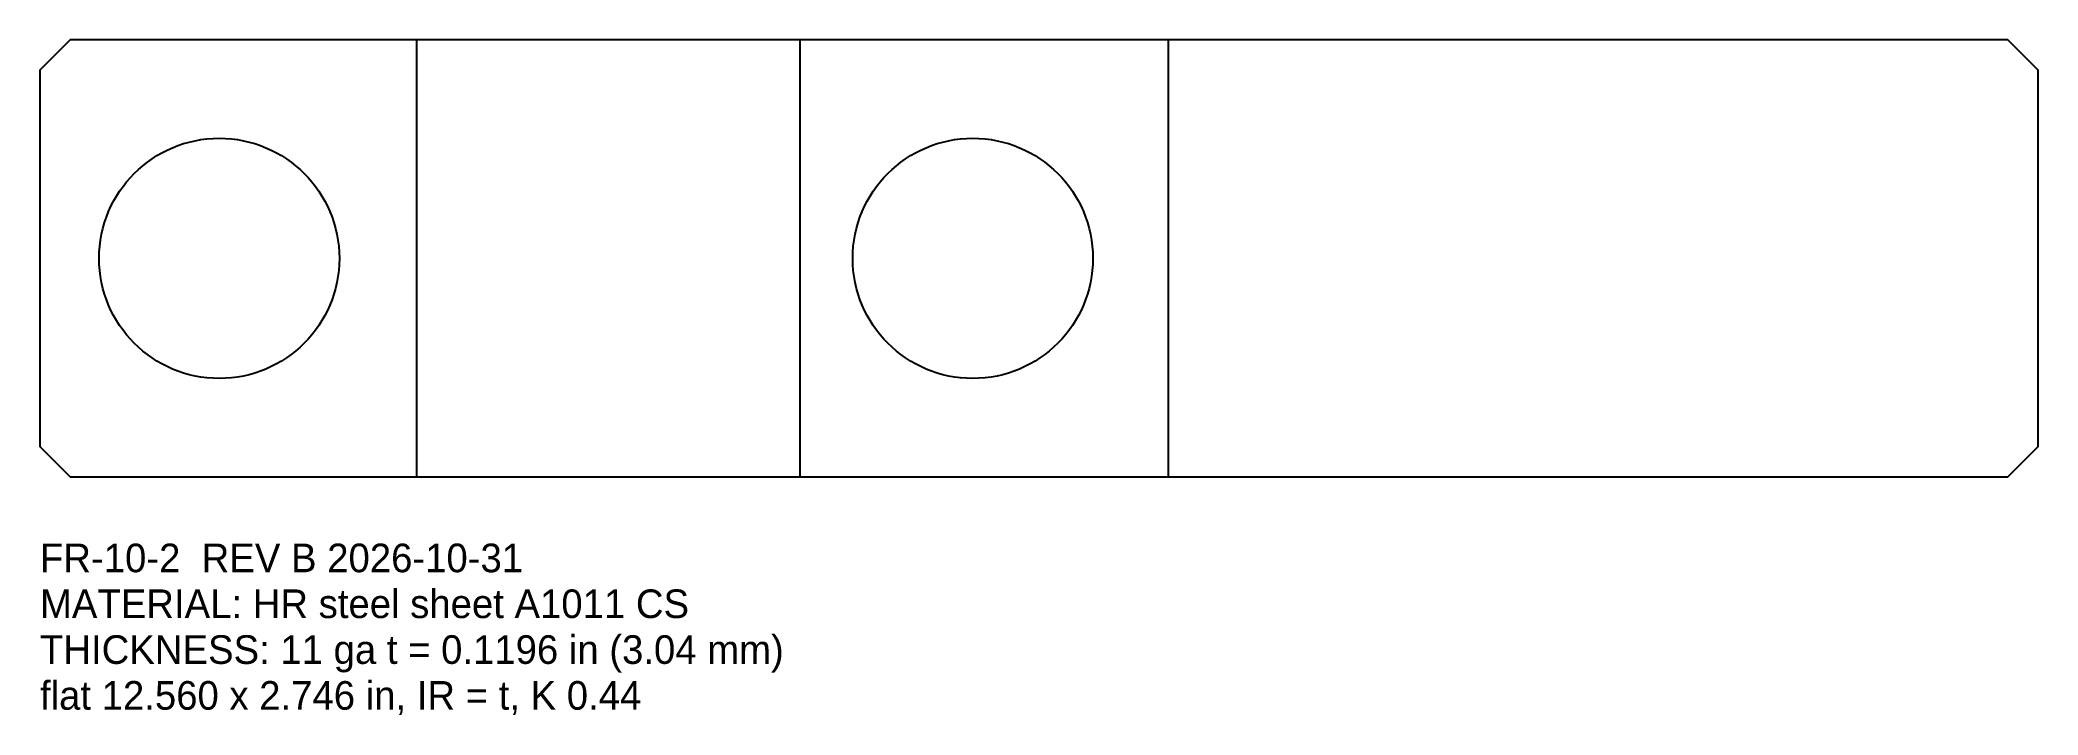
# Model space of a CAD drawing. Header units: inches. Extents: x 0 to 12.6, y -1.5 to 2.7.
import ezdxf

# ---------------------------------------------------------------- set-up
doc = ezdxf.new("R2010")
doc.units = ezdxf.units.IN
doc.header["$MEASUREMENT"] = 0
for name, color, linetype in [('BEND', 1, 'Continuous'), ('CUT', 7, 'Continuous'), ('NOTES', 5, 'Continuous')]:
    doc.layers.add(name, color=color, linetype=linetype)

msp = doc.modelspace()

# ---------------------------------------------------------------- linework, layer by layer
at = {"layer": 'BEND'}
for p, q in [((2.369, 0), (2.369, 2.746)), ((4.779, 0), (4.779, 2.746)), ((7.095, 0), (7.095, 2.746))]:
    msp.add_line(p, q, dxfattribs=at)
at = {"layer": 'CUT'}
msp.add_lwpolyline([(0.19, 0), (12.37, 0), (12.56, 0.19), (12.56, 2.556), (12.37, 2.746), (0.19, 2.746), (0, 2.556), (0, 0.19)], close=True, dxfattribs=at)
for centre in [(1.127, 1.373), (5.864, 1.373)]:
    msp.add_circle(centre, 0.755, dxfattribs=at)

# ---------------------------------------------------------------- texts
at = {"layer": 'NOTES'}
for s, p in [('FR-10-2  REV B 2026-10-31', (0, -0.6)), ('MATERIAL: HR steel sheet A1011 CS', (0, -0.888)), ('THICKNESS: 11 ga t = 0.1196 in (3.04 mm)', (0, -1.176)), ('flat 12.560 x 2.746 in, IR = t, K 0.44', (0, -1.464))]:
    msp.add_text(s, height=0.18, dxfattribs=at).set_placement(p)

doc.saveas('drawing.dxf')
